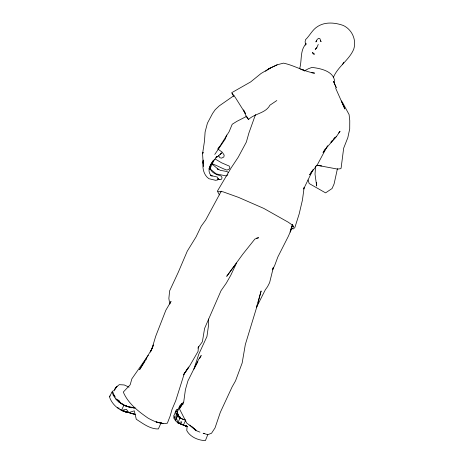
<?xml version="1.0" encoding="UTF-8"?>
<svg xmlns="http://www.w3.org/2000/svg" width="464" height="464" viewBox="0 0 464 464"><rect width="100%" height="100%" fill="white"/><g stroke="black" fill="none" stroke-linecap="round" stroke-linejoin="round"><path stroke-width="0.7" d="M203.296 160.126C202.217 166.825 202.948 174.418 208.893 178.698L215.598 180.31L217.651 179.933L218.086 178.634L217.372 177.074L210.633 175.496L211.77 175.978M203.215 160.242L203.174 163.554L202.577 153.775L204.502 140.928L205.1 132.02L207.408 123.221L212.605 113.407L215.209 109.695L219.246 105.879L234.071 95.555M315.636 166.263L315.021 174.174L316.674 186.052L316.657 182.538M299.605 68.73C302.157 60.569 299.709 50.431 306.037 43.871L305.155 45.083L306.008 43.477M198.505 346.55L198.035 351.468L189.289 366.572L183.483 374.848M187.062 426.497L184.417 425.424L187.12 426.457L186.754 430.54C190.136 437.007 198.435 440.498 205.413 440.58L207.733 434.814M191.922 426.677L196.075 430.273L186.719 423.064L179.4 408.749L183.68 402.247L185.409 389.667L187.891 380.996L198.737 359.206L201.214 355.505L199.543 358.62M208.498 319.006L208.493 325.676L206.938 336.551L198.772 354.235L193.853 369.205L197.867 361.734M337.444 168.641L334.092 183.941L332.079 188.517L325.571 192.873L309.169 183.529L308.032 179.939M273.406 267.316L269.619 282.657L267.537 286.688L265.292 289.843L256.447 307.388L257.421 303.966M257.81 302.598L261.128 290.963L257.885 303.369L245.323 344.566L242.162 362.993L235.532 380.863L232.099 386.935L220.307 412.368L215.035 427.895L211.526 433.243L207.814 434.675L203.157 433.254L204.491 433.625M273.348 267.252L272.548 269.833L274.752 265.304L277.855 256.946L288.306 236.362L291.375 229.332L292.506 224.466L290.128 232.046L292.465 224.86M226.623 135.007L225.353 138.887L214.78 154.425M208.98 168.821L211.137 163.734M255.496 114.585L248.907 133.011L246.343 142.094L238.212 157.232L231.159 167.869L217.396 191.139L219.402 194.88M343.708 62.257L343.261 63.469L342.322 64.339M210.517 167.121L209.595 169.563L214.298 159.558M303.717 188.61L304.135 187.531L302.429 200.088L299.147 214.032L294.849 227.569L293.323 228.932L291.218 228.497M203.081 152.523L202.577 153.775L203.099 152.494M153.271 345.506L150.62 351.724M150.382 352.141L153.433 344.926M178.234 409.225L176.987 409.347L175.879 411.046L176.094 413.505L177.59 415.959L179.962 418.041L177.874 422.849L187.311 426.706M161.136 422.663L158.375 428.951C150.133 429.206 142.947 423.499 136.277 419.259L134.311 410.826L128.743 412.635C120.13 411.417 112.108 405.124 109.463 396.772L112.05 391.993L113.175 390.734L114.399 390.781M179.005 416.127L177.59 415.959L175.502 420.709L174 418.18L175.05 415.843L175.502 420.709L177.874 422.849L187.207 426.509M318.252 44.44L316.9 47.438L315.207 49.399L316.895 47.792M120.623 409.329L121.458 410.489L126.446 409.265L128.743 412.635L135.181 414.497L121.458 410.489L123.83 405.298L125.21 405.542M174.818 413.337L175.879 411.046L177.184 411.545L178.072 409.927M185.774 420.071L183.402 425.059L180.699 424.189L181.743 421.764L177.874 422.849L176.546 418.337L176.094 413.505L178.182 414.016M313.159 169.366L303.607 189.045M181.708 404.034L179.4 408.749L183.744 402.143L181.708 404.034L183.083 404.295M178.118 409.231L179.464 406.545L181.905 403.883L179.464 406.545L181.621 404.051M336.174 87.47L333.488 81.357L336.174 87.47L335.716 88.363L344.897 108.982L341.313 100.949L342.444 102.318L349.096 114.573L349.763 120.599L349.711 128.917L347.838 137.617L343.662 148.19L341.081 168.293L340.698 168.687L337.456 169.076L317.962 165.428L320.502 165.741M219.443 146.473L218.138 149.019L229.135 131.643L232.22 124.259L236.907 121.324L246.894 116.215M333.274 77.679C337.717 66.532 349.282 60.076 353.771 49.074C356.677 39.811 351.979 29.47 343.192 25.433C335.107 22.55 325.218 21.605 317.683 26.477C312.359 29.661 309.888 35.577 305.527 39.672L305.103 41.98L305.909 44.596M221.264 191.191L205.703 219.988L201.214 226.177L196.034 236.936L187.294 251.105L178.298 272.223L169.627 290.87L168.861 298.468L169.749 304.036L171.013 301.443L165.839 310.254L155.684 336.325L151.96 348.742L139.6 369.646L144.959 361.282M177.184 411.545C176.981 415.86 181.128 419.421 185.136 420.036M327.549 145.702L317.492 164.488L309.662 174.847L311.767 171.158M174.847 413.83L173.762 415.622L174 418.18M114.359 389.975L116.951 386.419L114.359 389.975L116.006 387.289L119.254 384.662L124.23 384.958L129.067 387.156M211.514 163.125L213.017 160.689M325.229 148.973L323.043 152.47L327.393 146.804L336.499 136.422L340.048 131.306L338.679 132.948M145.725 360.087L146.491 358.892M183.524 374.75L188.709 367.03L184.272 373.677L175.74 400.705L171.999 409.521L170.16 416.011L167.342 423.226C160.457 424.334 153.938 421.364 148.068 418.128C138.202 411.255 128.093 403.489 123.302 392.063L130.164 384.795L131.88 378.798L148.283 355.267M197.815 348.116L202.403 341.701L204.589 328.425L221.003 290.742L226.322 283.092L230.77 275.285L236.559 262.995L226.71 276.324L242.776 254.214L254.875 239.047L258.634 237.736L256.65 238.084M109.463 396.772L110.2 395.885M332.276 140.615L330.902 142.257L336.499 136.422M333.645 138.974L335.02 137.327M316.784 40.89L315.827 41.946L317.214 39.411L318.635 38.274L319.87 38.605L321.076 41.731L320.334 40.53M220.017 154.477L221.751 152.847L217.645 156.751L215.708 157.487M265.536 71.276L268.83 68.747L277.141 64.815L283.481 63.133C294.24 65.383 303.723 71.468 314.598 73.138L311.785 72.773M304.407 70.946L308.229 68.8L311.883 67.431C321.158 68.405 335.89 71.7 334.556 83.804M267.85 69.786L270.089 68.162L277.141 64.815M276.828 100.531L269.92 105.2C265.605 113.378 254.898 113.39 248.588 119.41L245.966 116.064M227.847 174.882L226.27 175.937L216.207 173.907L210.198 168.96M304.349 70.888L305.434 70.18M216.23 157L217.401 156.258C213.237 161.066 205.923 168.101 210.447 174.858L212.263 175.966M268.83 68.747L270.089 68.162L261.093 73.457L250.682 81.908L231.693 92.713L233.659 96.326M218.068 191.696L222.749 191.719L238.473 197.351L263.743 208.388L288.173 222.163L292.801 225.382L293.532 227.25L293.318 226.02M321.767 165.897L316.112 165.393M124.265 410.982L121.458 410.489L122.873 410.628M132.008 413.528L134.073 413.743M313.536 53.975L314.522 54.091L312.968 53.743L312.707 52.31L313.009 53.256M134.537 407.67C124.909 407.305 114.921 401.58 112.05 391.993L113.065 392.492L114.138 395.369L115.437 397.172M129.537 412.421L125.263 411.881L129.508 412.496M134.688 407.688L128.969 406.882M291.114 228.45L292.5 228.665M135.198 407.897L131.66 407.346L134.374 408.378M121.458 410.489L124.277 410.93M301.623 69.641L303.566 70.105L300.405 69.037M119.666 402.572L120.837 402.851M185.177 419.926L179.962 418.041L181.082 418.418M118.477 400.049L119.086 402.021L123.83 405.298L126.649 405.994M117.276 407.699L119.358 408.256M120.304 402.369L117.038 399.336L115.867 398.994L119.434 402.265M179.667 416.568L177.59 415.959L180.432 418.255M186.76 426.08L183.402 425.059L187.294 426.636M185.902 426.01L185.49 425.871L187.485 426.636M123.83 405.298L131.283 407.868M114.214 395.473L113.129 395.096L114.434 395.664M124.915 405.571L128.366 406.795M217.947 178.942L219.826 179.614L221.624 179.162L222.07 177.596L220.899 175.897C216.549 174.586 211.735 173.153 210.047 168.38M217.825 178.884L219.826 179.614L218.144 179.121M248.594 119.202L248.008 118.981L246.024 115.814L243.507 109.945L245.485 113.686L235.381 97.556L232.128 93.339M179.562 416.718L177.59 415.959L180.421 417.211M177.474 414.033L176.094 413.505L178.617 414.793M187.392 426.538L183.402 425.059L187.05 426.48M183.912 425.239L187.149 426.445M179.962 418.041L181.296 418.563M199.978 432.141L195.617 430.418L189.863 425.036M175.879 411.046L177.77 412.096M217.633 148.863L222.25 152.192L224.17 155.075L223.851 156.971L221.641 158.125L219.878 157.766L218.509 155.492M176.987 409.347L178.188 410.135M121.417 403.239L124.329 405.182M215.342 159.117L221.67 162.829L229.257 166.106L229.871 167.765L228.955 169.308L226.821 170.073C221.508 168.299 216.897 165.317 211.625 163.63L218.416 169.47M228.265 172.434L226.908 171.506L220.47 170.375L217.239 168.716L218.382 169.534M212.135 163.978L212.315 164.894M203.464 163.676L203.157 161.629L203.452 166.588M118.993 400.374L119.086 402.021M162.91 423.452L156.165 421.973L162.91 423.452"/></g></svg>
